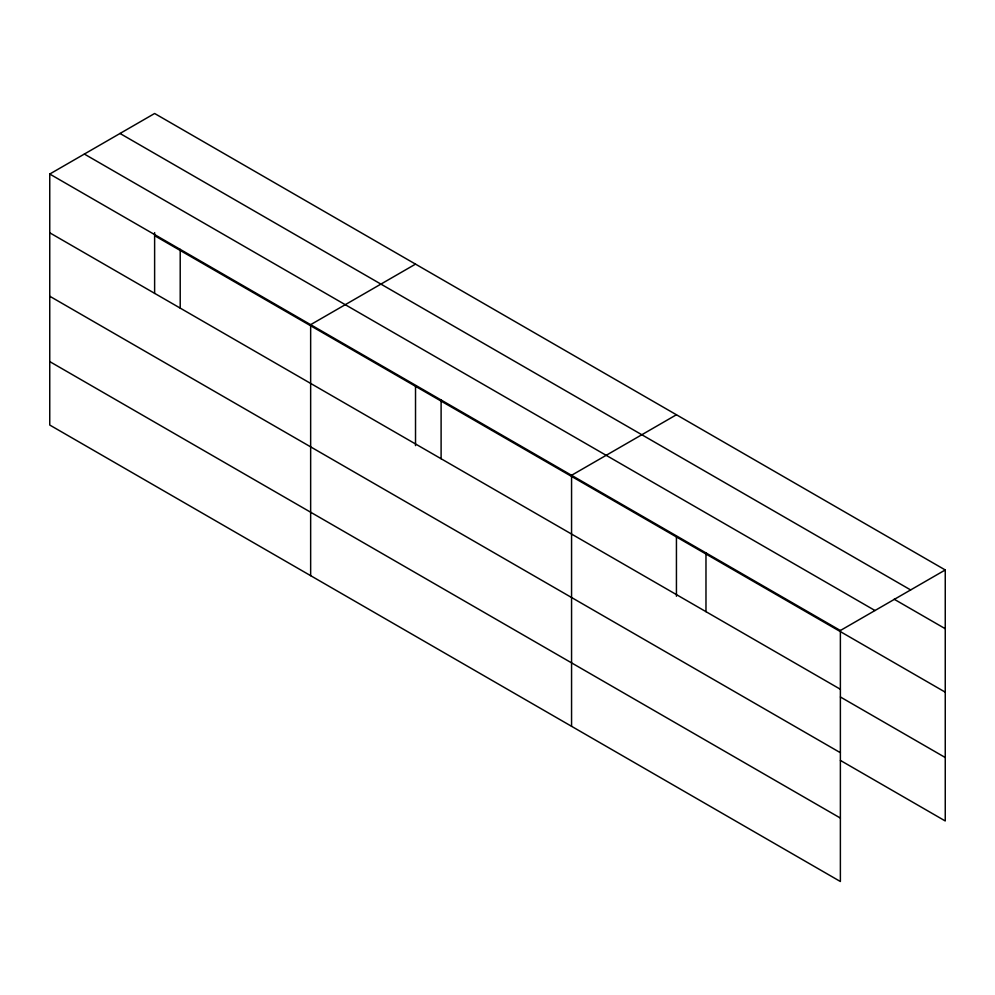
<?xml version="1.0" encoding="UTF-8"?>
<svg xmlns="http://www.w3.org/2000/svg" width="995" height="995" viewBox="0 0 995 995"><rect width="100%" height="100%" fill="white"/><g stroke="black" fill="none" stroke-linecap="round" stroke-linejoin="round"><path stroke-width="1.49" d="M154.623 293.45L154.623 232.594M840.377 752.705L840.377 630.507L49.75 174.038L49.75 425.039L840.377 881.508L840.377 752.705L49.75 296.236M840.414 760.429L945.25 820.962L945.25 569.961L154.623 113.492L49.75 174.038M415.524 264.123L310.651 324.668L310.651 575.682M676.438 414.753L571.565 475.299L571.565 726.313M840.377 630.507L945.25 569.961M120.009 133.467L910.636 589.935M894.169 599.226L945.25 628.716M84.364 154.063L874.991 610.52M154.623 235.691L945.25 692.159M49.75 232.793L840.377 689.261M840.414 696.997L945.25 757.518M49.75 361.595L840.377 818.064M705.977 552.909L705.977 611.664M676.438 536.952L676.438 596.241M441.108 399.99L441.108 458.745M415.524 386.321L415.524 445.611M180.207 249.359L180.207 308.114"/></g></svg>
